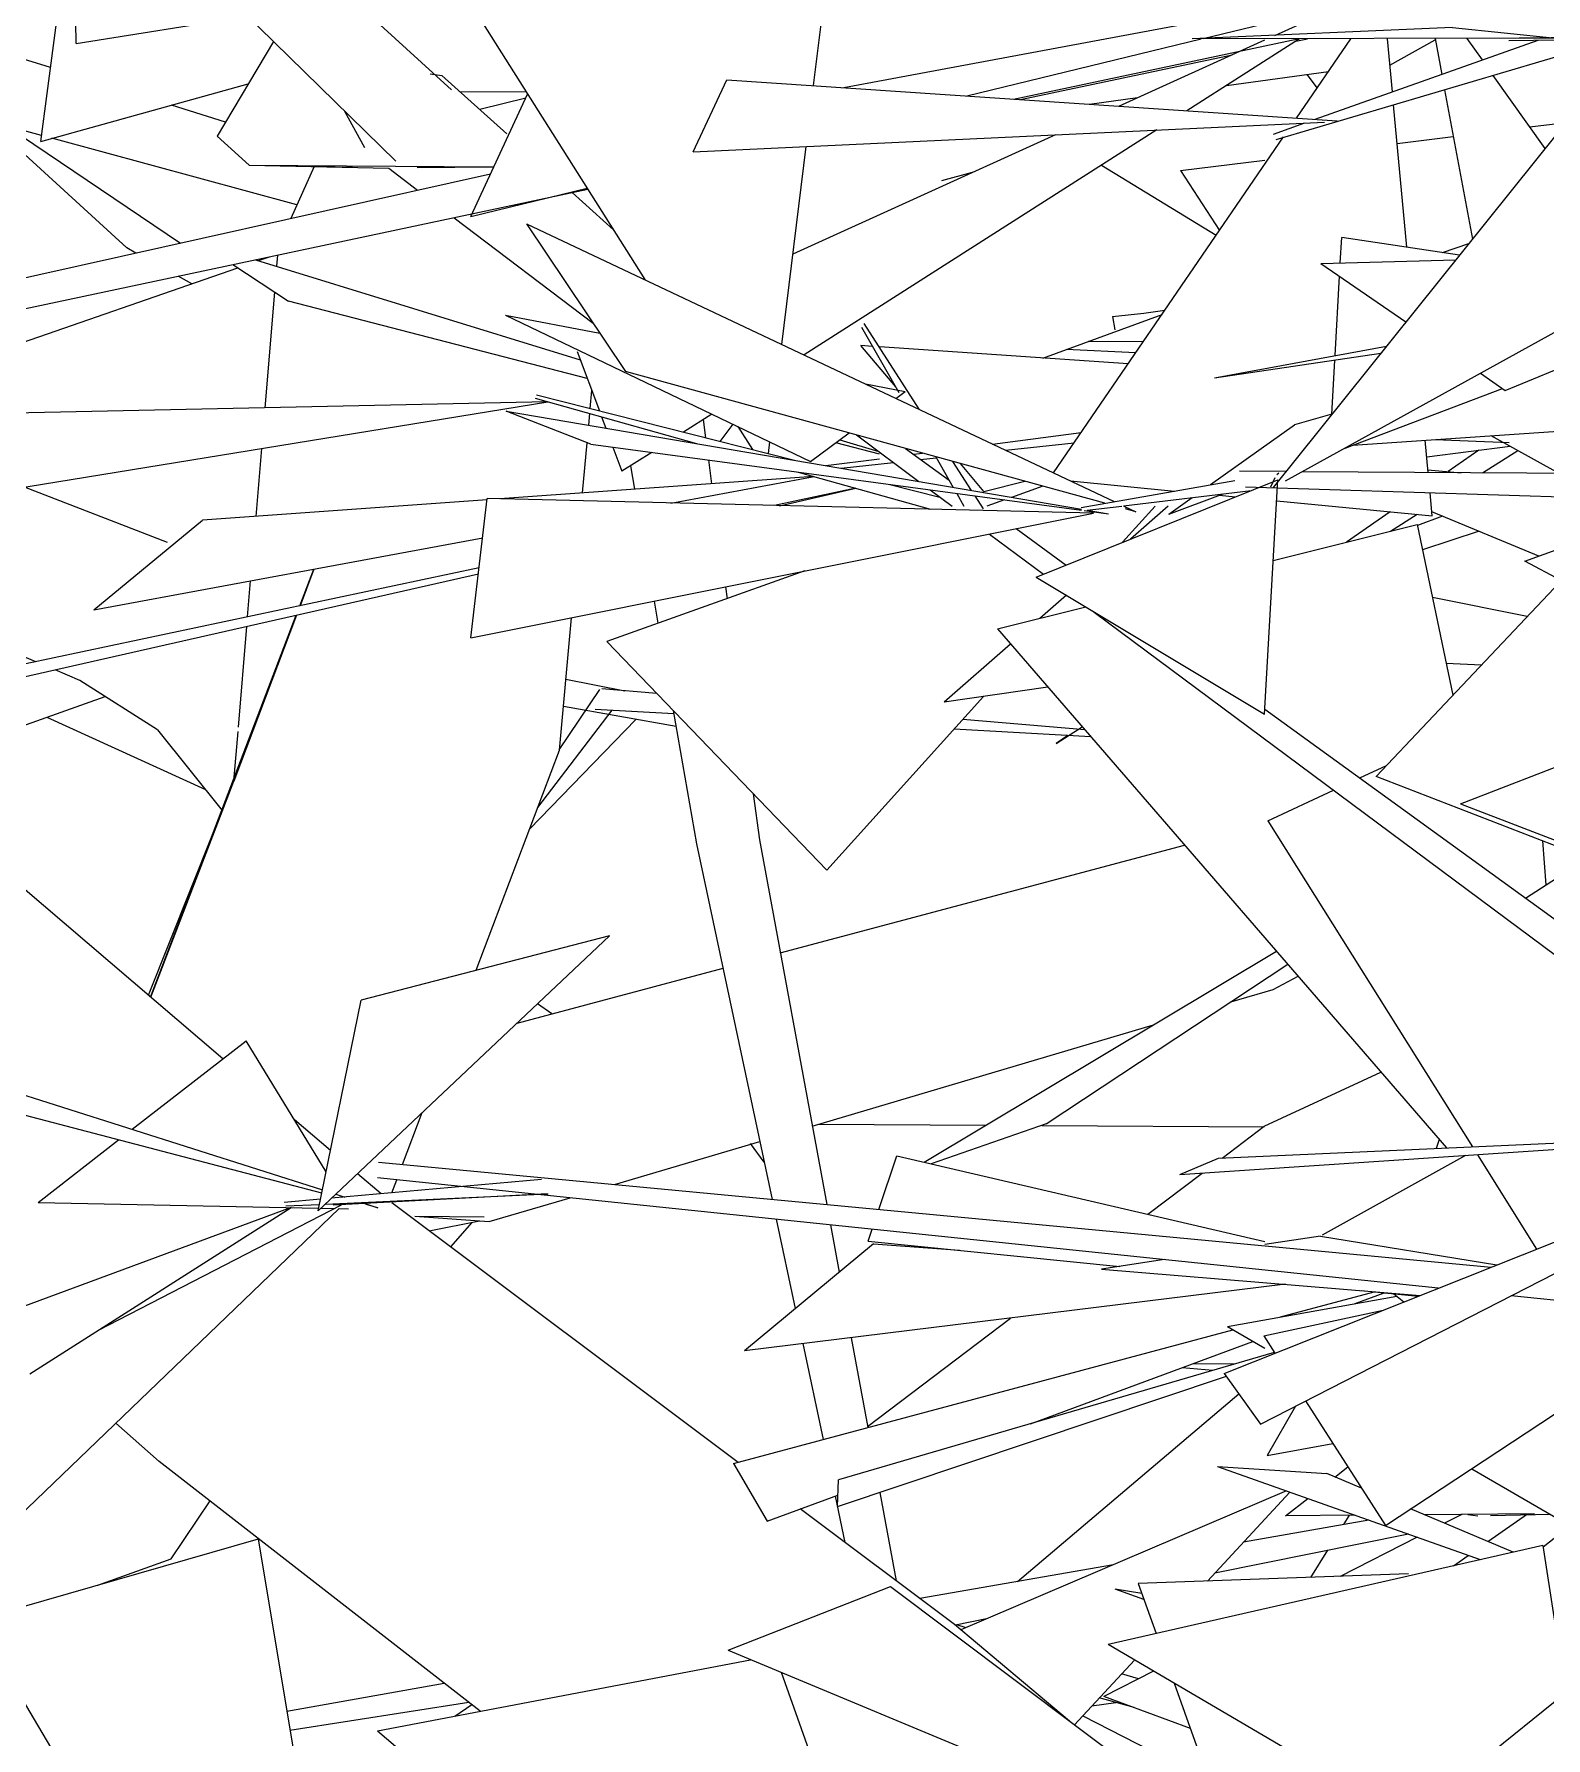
# Model space of a CAD drawing. Header units: millimetres. Extents: x 78096 to 288885, y -20632 to 149556.
# Drawn here: x 250880.8 to 251078.9, y 93007.4 to 93230.5 of the extents above; entities that cross this region are included whole.
import ezdxf

# ---------------------------------------------------------------- set-up
doc = ezdxf.new("R2010")
doc.units = ezdxf.units.MM
doc.layers.add('G-IMPT', color=8, linetype='Continuous', lineweight=9)
doc.layers.add('L-PLNT', color=71, linetype='Continuous', lineweight=9)

# ---------------------------------------------------------------- blocks, each defined once
blk = doc.blocks.new('ZZ-V - Tree Broadleaf 1 - 3dtree rotund SIMPLU-4826059-TOMH A-A')
at = {"layer": 'G-IMPT'}
for p, q in [((25290.44, 93223.47), (25358.63, 93236.21)), ((25337.51, 93229.9), (25355.77, 93234.33)), ((25346.9, 93230.31), (25356.92, 93234.85)), ((25306.55, 93222.39), (25337.25, 93229.84)), ((25312.67, 93221.98), (25349.88, 93229.86)), ((25326.44, 93221.05), (25345.57, 93229.72)), ((25350.12, 93229.86), (25335.38, 93220.45)), ((25349.73, 93219.49), (25356.85, 93229.88)), ((25362.28, 93222.91), (25361.63, 93229.88)), ((25367.87, 93229.9), (25368.75, 93225.21)), ((25374.07, 93227.09), (25372.07, 93229.9)), ((25382.28, 93215.5), (25375.49, 93225.08)), ((25369.12, 93223.2), (25372.76, 93203.64)), ((25241.57, 93206.62), (25249.01, 93222.62)), ((25364.2, 93202.57), (25362.44, 93221.22)), ((25283.77, 93201.73), (25318.19, 93217.32)), ((25331.43, 93217.94), (25285.24, 93188.47)), ((25317.9, 93173.03), (25348.04, 93217.02)), ((25156.54, 93192.63), (25244.16, 93212.18)), ((25156.47, 93188.87), (25256.9, 93210.16)), ((25241.57, 93206.62), (25256.8, 93210.31)), ((25255.5, 93188.93), (25258.4, 93181.17)), ((25273.13, 93180.74), (25269.42, 93178.37)), ((25258.7, 93180.36), (25259.25, 93178.9)), ((25260.18, 93176.4), (25261.36, 93173.24)), ((25366.98, 93173.09), (25366.58, 93177.32)), ((25265.26, 93175.72), (25261.36, 93173.24)), ((25320.14, 93171.97), (25333.75, 93170.66)), ((25339.61, 93170.1), (25341.72, 93169.89)), ((25347.14, 93169.37), (25367.51, 93167.41)), ((25367.51, 93167.41), (25367.23, 93170.44)), ((25209.1, 93096.32), (25163.17, 93135.53)), ((25223.18, 93084.3), (25218.46, 93088.33)), ((25229.81, 93078.64), (25226.73, 93081.27)), ((25276.58, 93043.48), (25231.21, 93077.45)), ((25200.73, 93043.62), (25195.07, 93048.63)), ((25242.81, 93010.91), (25200.73, 93043.62)), ((25304.92, 93022.26), (25284.72, 93037.39)), ((25320.01, 93009.61), (25304.92, 93022.26))]:
    blk.add_line(p, q, dxfattribs=at)
blk = doc.blocks.new('ZZ-V - Tree Broadleaf 1 - 3dtree rotund SIMPLU-4826034-TOMH A-A')
at = {"layer": 'G-IMPT'}
for p, q in [((25286.46, 93223.73), (25288.8, 93242.84)), ((25239.98, 93236.9), (25264.37, 93198.34)), ((25370.17, 93231.34), (25336.05, 93229.84)), ((25383.69, 93229.93), (25336.05, 93229.84)), ((25347.06, 93216.66), (25392.47, 93230.12)), ((25352.17, 93219.33), (25381.39, 93229.69)), ((25370.17, 93231.34), (25383.69, 93229.93)), ((25377.55, 93229.65), (25510.33, 93231.1)), ((25510.33, 93231.1), (25378.91, 93229.96)), ((25270.68, 93215.08), (25275.12, 93224.49)), ((25275.12, 93224.49), (25355.05, 93219.14)), ((25270.68, 93215.08), (25353.4, 93218.97)), ((25346.71, 93217.39), (25350.83, 93218.85)), ((25384.04, 93217.7), (25346.66, 93171.1)), ((25282.32, 93189.85), (25285.49, 93215.78)), ((25414.42, 93208.45), (25348.23, 93171.96)), ((25248.87, 93205.66), (25325.85, 93169.27)), ((25248.87, 93205.66), (25261.82, 93186.31)), ((25355.46, 93200.53), (25355.65, 93203.83)), ((25371.08, 93201.55), (25355.65, 93203.83)), ((25352.93, 93200.46), (25370.59, 93200.94)), ((25377.04, 93183.84), (25418.88, 93201.06)), ((25352.93, 93200.46), (25364.06, 93192.79)), ((25354.77, 93188.38), (25355.36, 93198.78)), ((25246.1, 93193.68), (25286.08, 93174.54)), ((25246.1, 93193.68), (25258.47, 93191.32)), ((25292.75, 93192.11), (25297.65, 93183.54)), ((25293.05, 93192.57), (25300.27, 93181.37)), ((25339, 93185.49), (25361.51, 93189.61)), ((25339, 93185.49), (25360.77, 93188.69)), ((25354.34, 93180.69), (25354.74, 93187.8)), ((25324.62, 93169.06), (25261.82, 93186.31)), ((25373.82, 93186.07), (25377.04, 93183.84)), ((25250.01, 93182.8), (25271.11, 93176.88)), ((25250.16, 93183.26), (25283.98, 93174.68)), ((25293.25, 93184.69), (25298.46, 93183.69)), ((25297.25, 93182.79), (25298.46, 93183.69)), ((25356.09, 93176.29), (25376.73, 93184.06)), ((25165.93, 93168.39), (25251.65, 93182.34)), ((25251.6, 93182.35), (25171.2, 93180.61)), ((25257.27, 93176.8), (25246.19, 93181.13)), ((25246.19, 93181.13), (25321.55, 93168.27)), ((25354.36, 93180.7), (25349.45, 93179.31)), ((25379.62, 93161.48), (25436.47, 93182.1)), ((25276.53, 93179.12), (25278.45, 93176.08)), ((25286.08, 93174.54), (25291.11, 93178.26)), ((25338.45, 93171.49), (25349.45, 93179.31)), ((25357.09, 93176.67), (25399.4, 93179.56)), ((25257.27, 93176.8), (25321.56, 93168.14)), ((25280.56, 93175.55), (25280.75, 93177.09)), ((25292.07, 93178), (25300.27, 93171.9)), ((25298.49, 93176.23), (25304.21, 93172.09)), ((25302.46, 93175.14), (25304.76, 93171.13)), ((25304.68, 93174.53), (25307.13, 93170.73)), ((25284.45, 93173.13), (25301.79, 93168.27)), ((25315.63, 93159.39), (25347.3, 93172.14)), ((25321.53, 93168.51), (25341.63, 93172.05)), ((25348.35, 93173.21), (25342.26, 93173.25)), ((25345.52, 93141.43), (25347.3, 93172.14)), ((25346.89, 93172.38), (25346.31, 93171.17)), ((25347.16, 93172.84), (25347.39, 93173.04)), ((25393.38, 93172.93), (25350.47, 93173.19)), ((25241.58, 93151.43), (25243.72, 93169.66)), ((25323.15, 93167.76), (25243.72, 93169.66)), ((25292, 93171.02), (25281.33, 93168.76)), ((25281.99, 93168.74), (25292.01, 93171.02)), ((25296.45, 93171.52), (25303.02, 93169.85)), ((25301.74, 93170.81), (25304.6, 93168.68)), ((25305.21, 93170.34), (25306.16, 93168.68)), ((25307.59, 93170.02), (25308.67, 93168.33)), ((25327.05, 93168.71), (25343.79, 93170.73)), ((25332.99, 93167.61), (25340.1, 93170.28)), ((25332.99, 93167.61), (25336.07, 93169.8)), ((25392.86, 93169.57), (25343.03, 93171.18)), ((25241.58, 93151.43), (25323.15, 93167.76)), ((25321.91, 93168.09), (25325.1, 93167.66)), ((25322.31, 93168.14), (25326.83, 93168.68)), ((25322.31, 93168.14), (25325.1, 93167.66)), ((25327.1, 93168.68), (25328.67, 93167.94)), ((25328.67, 93167.94), (25327.32, 93168.31)), ((25309.51, 93165.03), (25316.58, 93159.77)), ((25312.99, 93165.73), (25319.55, 93160.97)), ((25346.69, 93161.58), (25365.54, 93166.27)), ((25365.54, 93166.27), (25370.19, 93143.91)), ((25388.65, 93163.42), (25360.14, 93133.28)), ((25242.65, 93160.58), (25162.21, 93143.58)), ((25384.41, 93158.95), (25379.62, 93161.48)), ((25148.15, 93138.42), (25242.56, 93159.81)), ((25315.63, 93159.39), (25345.52, 93141.43)), ((25310.54, 93152.6), (25322.13, 93155.48)), ((25323.24, 93154.81), (25415.74, 93086.01)), ((25310.54, 93152.6), (25369.38, 93084.65)), ((25371.23, 93129.7), (25408.29, 93144.05)), ((25345.57, 93142.11), (25409.08, 93096.09)), ((25358.01, 93133.1), (25361.51, 93134.73)), ((25345.96, 93127.49), (25354.58, 93131.5)), ((25454.83, 93096.64), (25360.14, 93133.28)), ((25371.23, 93129.7), (25458.54, 93096.03)), ((25345.96, 93127.49), (25372.77, 93084.81)), ((25381.93, 93124.85), (25382.4, 93119.08)), ((25379.73, 93117.36), (25387.82, 93122.57)), ((25259.75, 93112.44), (25221.57, 93076.4)), ((25259.75, 93112.44), (25227.19, 93104.01)), ((25221.57, 93076.4), (25227.19, 93104.01)), ((25222.05, 93078.75), (25136.57, 93101.08)), ((25150.96, 93101.82), (25222.13, 93079.15)), ((25197.2, 93087.09), (25212.15, 93098.69)), ((25222.61, 93081.52), (25212.15, 93098.69)), ((25334.45, 93081.17), (25422.2, 93087.04)), ((25339.52, 93083.31), (25422.2, 93087.04)), ((25340.27, 93055.14), (25420.09, 93086.88)), ((25345, 93048.5), (25420.09, 93086.88)), ((25184.88, 93077.52), (25195.43, 93085.71)), ((25229.47, 93082.77), (25375.21, 93069.04)), ((25295.03, 93076.59), (25297.38, 93083.61)), ((25297.38, 93083.61), (25345.57, 93072.41)), ((25334.45, 93081.17), (25339.52, 93083.31)), ((25371.86, 93083.67), (25353.08, 93073.22)), ((25373.42, 93083.77), (25381.18, 93071.41)), ((25250.81, 93080.52), (25223.33, 93078.06)), ((25368.3, 93066.29), (25229.34, 93080.74)), ((25221.88, 93077.93), (25217.13, 93077.51)), ((25222.51, 93077.29), (25251.69, 93078.64)), ((25251.62, 93078.64), (25223.55, 93077.16)), ((25223.89, 93078.59), (25225.06, 93078.22)), ((25218.05, 93076.84), (25157.35, 93054.45)), ((25224.33, 93076.73), (25181.2, 93035.32)), ((25183.79, 93055.08), (25218.05, 93076.84)), ((25184.88, 93077.52), (25221.65, 93076.78)), ((25192.71, 93060.74), (25224.64, 93077.22)), ((25217.34, 93077.05), (25221.74, 93077.25)), ((25221.97, 93076.78), (25223.71, 93076.74)), ((25224.33, 93076.73), (25225.55, 93076.7)), ((25227.28, 93077.51), (25229.4, 93076.83)), ((25229.4, 93076.83), (25227.85, 93077.24)), ((25361.37, 93035.23), (25423.73, 93076.25)), ((25293.63, 93072.45), (25294.16, 93074.02)), ((25294.33, 93072.11), (25277.4, 93058.09)), ((25293.63, 93072.45), (25326.58, 93069.15)), ((25294.33, 93072.11), (25305.57, 93071.26)), ((25352.89, 93073.12), (25345.57, 93072.01)), ((25352.89, 93073.12), (25375.98, 93069.34)), ((25332.43, 93070.04), (25324.17, 93068.79)), ((25348.27, 93066.8), (25277.4, 93058.09)), ((25324.17, 93068.79), (25365.94, 93065.35)), ((25340.67, 93061.27), (25362.86, 93065.26)), ((25347.65, 93062.53), (25359.92, 93065.81)), ((25357.39, 93064.28), (25361.2, 93065.69)), ((25358.19, 93065.99), (25365.66, 93065.24)), ((25362.49, 93065.56), (25363.8, 93064.5)), ((25436.61, 93059.19), (25377.86, 93065.29)), ((25345.43, 93060.05), (25361.1, 93063.43)), ((25275.97, 93043.32), (25341.4, 93060.85)), ((25340.67, 93061.27), (25345.57, 93058.42)), ((25345.43, 93060.05), (25346.9, 93057.77)), ((25346.82, 93057.89), (25289.72, 93041.19)), ((25314.89, 93048.55), (25344.01, 93059.33)), ((25289.58, 93037.7), (25340.55, 93054.75)), ((25340.27, 93055.14), (25345, 93048.5)), ((25350.91, 93051.52), (25361.37, 93035.23)), ((25349.59, 93050.84), (25345.88, 93044.39)), ((25345.88, 93044.39), (25354.48, 93045.96)), ((25275.97, 93043.32), (25280.39, 93035.79)), ((25339.39, 93042.95), (25373.79, 93030.75)), ((25339.39, 93042.95), (25353.7, 93042.01)), ((25354.76, 93041.56), (25356.46, 93042.89)), ((25372.68, 93042.66), (25412.26, 93019.66)), ((25289.58, 93037.7), (25289.72, 93041.19)), ((25358.25, 93040.09), (25353.7, 93042.01)), ((25280.39, 93035.79), (25289.64, 93039.21)), ((25348.28, 93036.5), (25351.19, 93038.77)), ((25357.39, 93036.57), (25348.28, 93036.5)), ((25378.09, 93031.73), (25364.66, 93037.39)), ((25380.92, 93036.74), (25366.46, 93036.63)), ((25213.73, 93033.43), (25176.7, 93022.8)), ((25213.73, 93033.43), (25229.36, 92939.16)), ((25381.98, 93032.62), (25325.04, 93019.63)), ((25381.98, 93032.62), (25384.97, 93013.35)), ((25364.38, 93028.88), (25328.98, 93027.62)), ((25275.27, 93018.88), (25296.53, 93027.24)), ((25296.53, 93027.24), (25347.9, 92988.69)), ((25329.74, 93025.53), (25325.96, 93026.88)), ((25329.45, 93026.32), (25325.96, 93026.88)), ((25328.98, 93027.62), (25331.34, 93021.07)), ((25225.18, 92941.1), (25176.7, 93022.8)), ((25229.34, 93008.34), (25278.22, 93017.65)), ((25275.27, 93018.88), (25347.9, 92988.69)), ((25364.28, 92996.66), (25325.04, 93019.63)), ((25353.15, 92987.69), (25391.33, 93018.47)), ((25290.17, 92993.82), (25282.27, 93015.97)), ((25333.69, 93014.57), (25341.2, 92993.71)), ((25229.34, 93008.34), (25259.47, 92982.73))]:
    blk.add_line(p, q, dxfattribs=at)
blk = doc.blocks.new('ZZ-V - Tree Broadleaf 2 - 3dtree rotund SIMPLU-4826084-TOMH A-A')
at = {"layer": 'G-IMPT'}
for p, q in [((25351.06, 93225.18), (25352.42, 93223.41)), ((25324.18, 93213.31), (25339.21, 93204.14)), ((25297.22, 93184.3), (25292.67, 93189.7)), ((25294.19, 93189.59), (25292.67, 93189.7)), ((25327.66, 93187.29), (25295.11, 93189.53)), ((25274.24, 93177.15), (25275.95, 93179.39)), ((25366.78, 93175.15), (25377.72, 93176.51)), ((25367.89, 93177.41), (25377.59, 93177.01)), ((25375.19, 93177.91), (25384.11, 93172.99)), ((25308.78, 93170.6), (25305.69, 93174.25)), ((25308.78, 93170.6), (25314.15, 93171.93)), ((25345.47, 93087.49), (25360.79, 93094.58)), ((25339.97, 93083.33), (25345.47, 93087.49)), ((25368.42, 93085.77), (25368.03, 93084.59)), ((25330.25, 93075.97), (25337.38, 93081.37)), ((25293.54, 93048.2), (25312.28, 93062.38)), ((25334.73, 93055.89), (25338.78, 93055.54)), ((25336.2, 93056.44), (25341.62, 93056.37)), ((25313.18, 93027.88), (25342.17, 93052.47)), ((25371.39, 93036.67), (25369.12, 93035.51)), ((25374.81, 93033.11), (25379.99, 93036.73)), ((25365.52, 93033.69), (25355.43, 93028.56)), ((25370.3, 93029.95), (25372.23, 93031.3)), ((25330.99, 93016.15), (25324.5, 93012.85)), ((25239.45, 93010.27), (25241.69, 93011.79)), ((25335.82, 93008.66), (25324.5, 93012.85))]:
    blk.add_line(p, q, dxfattribs=at)
blk = doc.blocks.new('ZZ-V - Tree Broadleaf 2 - 3dtree rotund SIMPLU-4826109-TOMH A-A')
at = {"layer": 'G-IMPT'}
for p, q in [((25158.35, 93296.87), (25239.03, 93223.17)), ((25175.76, 93268.69), (25231.73, 93213.84)), ((25185.23, 93216.44), (25188.26, 93239.4)), ((25186.51, 93226.09), (25157.28, 93235.16)), ((25189.85, 93229.27), (25189.78, 93234.86)), ((25189.85, 93229.27), (25212.34, 93232.84)), ((25349.62, 93229.54), (25351.15, 93229.87)), ((25361.95, 93226.41), (25367.91, 93229.73)), ((25215.72, 93229.53), (25208.33, 93217.11)), ((25313.58, 93221.92), (25341.3, 93227.78)), ((25236.23, 93225.28), (25237.76, 93225.05)), ((25340.55, 93223.75), (25353.9, 93225.57)), ((25185.34, 93217.21), (25157.1, 93224.87)), ((25185.23, 93216.44), (25212.41, 93223.97)), ((25237.76, 93225.05), (25246.27, 93217.41)), ((25240.09, 93222.96), (25248.82, 93222.93)), ((25209.44, 93218.97), (25202.34, 93221.18)), ((25248.77, 93222.1), (25242.73, 93220.59)), ((25322.61, 93221.31), (25328.9, 93222.17)), ((25380.28, 93218.32), (25405.5, 93221.47)), ((25178.34, 93219.11), (25196.5, 93202.48)), ((25180.84, 93218.43), (25203.54, 93203.12)), ((25225.03, 93220.41), (25227.63, 93215.63)), ((25218.78, 93208.13), (25186.69, 93216.84)), ((25208.33, 93217.11), (25212.54, 93213.34)), ((25362.92, 93216.15), (25370.26, 93217.07)), ((25334.52, 93212.6), (25345.57, 93213.98)), ((25212.54, 93213.34), (25226.05, 93213.04)), ((25212.54, 93213.34), (25230.81, 93212.92)), ((25212.54, 93213.34), (25244.46, 93213.12)), ((25221.05, 93213.14), (25217.97, 93206.34)), ((25230.81, 93212.92), (25234.6, 93210.05)), ((25234.55, 93213.02), (25244.46, 93213.12)), ((25307.22, 93212.35), (25303.21, 93211.26)), ((25334.52, 93212.6), (25339.64, 93204.77)), ((25254.83, 93209.72), (25260.25, 93204.85)), ((25239.37, 93206.44), (25257.58, 93192.64)), ((25368.83, 93201.88), (25372.31, 93203.07)), ((25197.7, 93201.82), (25196.5, 93202.48)), ((25213.38, 93200.93), (25255.9, 93187.85)), ((25213.75, 93200.82), (25215.21, 93201.32)), ((25216.16, 93200.08), (25216.28, 93201.55)), ((25157.17, 93181.23), (25211.03, 93199.87)), ((25205.04, 93197.8), (25203.24, 93198.78)), ((25210.38, 93200.3), (25217.68, 93195.52)), ((25214.61, 93181.55), (25215.88, 93196.7)), ((25256.82, 93185.4), (25217.68, 93195.52)), ((25325.63, 93193.52), (25329.73, 93193.95)), ((25329.73, 93193.95), (25332.48, 93194.32)), ((25316.51, 93188.06), (25332.12, 93193.79)), ((25325.63, 93193.52), (25325.91, 93191.75)), ((25329.67, 93190.21), (25322.44, 93190.23)), ((25328.68, 93188.77), (25319.55, 93189.18)), ((25257.2, 93181.47), (25257.41, 93183.81)), ((25257.01, 93179.29), (25257.14, 93180.8)), ((25271.99, 93180.02), (25272.31, 93177.64)), ((25309.9, 93176.81), (25321.52, 93178.32)), ((25213.43, 93167.32), (25214.17, 93176.24)), ((25256.21, 93170.4), (25256.8, 93176.98)), ((25295.11, 93175.49), (25289.38, 93176.98)), ((25289.92, 93177.38), (25295, 93175.82)), ((25311.62, 93176), (25320.6, 93176.98)), ((25262.47, 93173.95), (25263.01, 93170.89)), ((25272.7, 93174.72), (25273.11, 93171.62)), ((25288.08, 93173.98), (25295.11, 93174.89)), ((25290.06, 93173.64), (25296.92, 93174.39)), ((25299.54, 93175.47), (25300.72, 93175.62)), ((25300.49, 93174.78), (25302.54, 93175.01)), ((25373.61, 93176), (25369.59, 93173.21)), ((25374.09, 93173.05), (25378.7, 93175.97)), ((25286.44, 93172.58), (25245.35, 93169.62)), ((25267.78, 93169.08), (25286.53, 93172.55)), ((25366.94, 93173.44), (25371.3, 93173.06)), ((25201.81, 93163.93), (25183.1, 93171.18)), ((25243.7, 93169.5), (25206.42, 93166.82)), ((25311.47, 93169.5), (25309.18, 93168.68)), ((25316.5, 93171.29), (25312.4, 93169.83)), ((25326.94, 93163.94), (25331.21, 93168.68)), ((25332.92, 93168.68), (25327.99, 93164.36)), ((25362, 93167.94), (25356.26, 93163.96)), ((25362.05, 93165.41), (25365.52, 93167.61)), ((25368.86, 93167.36), (25365.57, 93166.13)), ((25381.45, 93162.14), (25367.46, 93167.94)), ((25192.17, 93155.09), (25206.42, 93166.82)), ((25373.64, 93165.38), (25366.23, 93162.96)), ((25192.17, 93155.09), (25243.12, 93164.52)), ((25184.59, 93148.31), (25155.97, 93160.41)), ((25219.15, 93155.61), (25220.98, 93160.42)), ((25221, 93160.43), (25219.19, 93155.62)), ((25212.33, 93154.17), (25212.72, 93158.89)), ((25285.32, 93160.19), (25259.39, 93150.95)), ((25265.57, 93156.23), (25266.08, 93153.34)), ((25274.93, 93158.1), (25275.13, 93156.56)), ((25319.58, 93157.01), (25316.12, 93153.98)), ((25379.95, 93154.23), (25367.53, 93156.72)), ((25199.62, 93104.41), (25218.69, 93154.4)), ((25218.73, 93154.41), (25210.54, 93132.68)), ((25253.19, 93136.71), (25254.75, 93154.06)), ((25211.12, 93139.73), (25212.23, 93152.94)), ((25288.21, 93121), (25259.39, 93150.95)), ((25312.26, 93150.61), (25303.56, 93143)), ((25190.36, 93145.87), (25187.1, 93147.25)), ((25369.31, 93148.13), (25373.95, 93147.88)), ((25200.52, 93139.38), (25190.36, 93145.87)), ((25261.74, 93144.45), (25254.03, 93145.99)), ((25317.14, 93144.98), (25303.56, 93143)), ((25177.96, 93138.16), (25193.66, 93143.76)), ((25253.12, 93136.77), (25258.47, 93144.69)), ((25265.95, 93144.14), (25258.71, 93144.75)), ((25288.21, 93121), (25308.73, 93143.75)), ((25186.04, 93141.04), (25206.79, 93131.56)), ((25263.16, 93140.76), (25249.27, 93126.37)), ((25250.36, 93129.24), (25260.09, 93141.97)), ((25268.45, 93139.81), (25253.71, 93142.45)), ((25268.15, 93141.5), (25257.86, 93142.07)), ((25268.08, 93141.92), (25271.13, 93124.48)), ((25322, 93139.37), (25306, 93140.73)), ((25200.52, 93139.38), (25208.99, 93128.81)), ((25210.54, 93132.68), (25211.08, 93139.19)), ((25322.78, 93138.47), (25304.86, 93139.46)), ((25318.23, 93137.59), (25321.66, 93139.77)), ((25319.77, 93138.66), (25318.23, 93137.59)), ((25242.28, 93107.92), (25253.19, 93136.71)), ((25199.35, 93104.64), (25210.54, 93132.68)), ((25199.64, 93104.4), (25210.54, 93132.68)), ((25278.56, 93131.03), (25279.37, 93124.97)), ((25279.37, 93124.97), (25288.18, 93077.24)), ((25271.13, 93124.48), (25281.03, 93077.91)), ((25282.1, 93110.18), (25335.06, 93124.29)), ((25300.93, 93082.79), (25347.09, 93110.4)), ((25247.62, 93100.99), (25274.6, 93108.18)), ((25316.92, 93087.79), (25348.57, 93108.69)), ((25346.67, 93105.41), (25349.93, 93107.12)), ((25341.11, 93103.76), (25346.67, 93105.41)), ((25252.17, 93102.21), (25250.31, 93103.53)), ((25286.28, 93087.52), (25330.98, 93100.76)), ((25232.63, 93082.48), (25235.21, 93089.27)), ((25287.12, 93087.77), (25309.04, 93087.64)), ((25316.92, 93087.79), (25301.86, 93082.57)), ((25316.35, 93087.59), (25345.49, 93087.41)), ((25260.4, 93079.86), (25279.42, 93085.49)), ((25280, 93082.78), (25278.21, 93085.23)), ((25231.23, 93078.77), (25231.87, 93080.48)), ((25243.99, 93075), (25254.56, 93078.13)), ((25234.21, 93075.7), (25243.99, 93075)), ((25234.21, 93075.7), (25243.31, 93075.62)), ((25236.09, 93073.79), (25242.69, 93075.09)), ((25241.69, 93074.89), (25238.89, 93071.7)), ((25281.58, 93075.33), (25284.07, 93063.62)), ((25288.67, 93074.59), (25289.82, 93068.37)), ((25285.05, 93059.03), (25287.72, 93046.47)), ((25291.4, 93059.81), (25293.57, 93048.04)), ((25202.31, 93030.87), (25207.41, 93038.43)), ((25289.29, 93039.08), (25290.58, 93033)), ((25295.14, 93039.56), (25297.28, 93027.98)), ((25348.41, 93039.75), (25305.77, 93021.55)), ((25338.05, 93027.94), (25348.84, 93039.6)), ((25359.21, 93035.92), (25342.78, 93033.05)), ((25355.91, 93035.35), (25356.66, 93036.56)), ((25372.18, 93036.68), (25373.5, 93036.48)), ((25382.98, 93036.68), (25375.15, 93036.48)), ((25364.38, 93034.09), (25339.03, 93028.99)), ((25385.59, 93035.16), (25382.02, 93032.39)), ((25351.62, 93028.42), (25353.81, 93031.97)), ((25192.71, 93027.4), (25202.31, 93030.87)), ((25325.74, 93030.07), (25300.4, 93025.65)), ((25309.13, 93022.99), (25305.04, 93022.16)), ((25306.45, 93021.84), (25305.23, 93022.2)), ((25320.64, 93009.14), (25328.49, 93017.61)), ((25329.04, 93015.15), (25326.82, 93015.81)), ((25217.46, 93010.93), (25238.07, 93014.59)), ((25217.87, 93008.44), (25241.31, 93012.08)), ((25322.91, 93011.59), (25326.06, 93012.05)), ((25328.48, 93011.37), (25323.89, 93012.65)), ((25321.72, 93010.31), (25335.9, 93003.04))]:
    blk.add_line(p, q, dxfattribs=at)

msp = doc.modelspace()

# ---------------------------------------------------------------- block references
at = {"layer": 'L-PLNT'}
for name in ['ZZ-V - Tree Broadleaf 1 - 3dtree rotund SIMPLU-4826059-TOMH A-A', 'ZZ-V - Tree Broadleaf 2 - 3dtree rotund SIMPLU-4826109-TOMH A-A', 'ZZ-V - Tree Broadleaf 2 - 3dtree rotund SIMPLU-4826084-TOMH A-A', 'ZZ-V - Tree Broadleaf 1 - 3dtree rotund SIMPLU-4826034-TOMH A-A']:
    msp.add_blockref(name, (225696.455, 0), dxfattribs=at)

doc.saveas('drawing.dxf')
